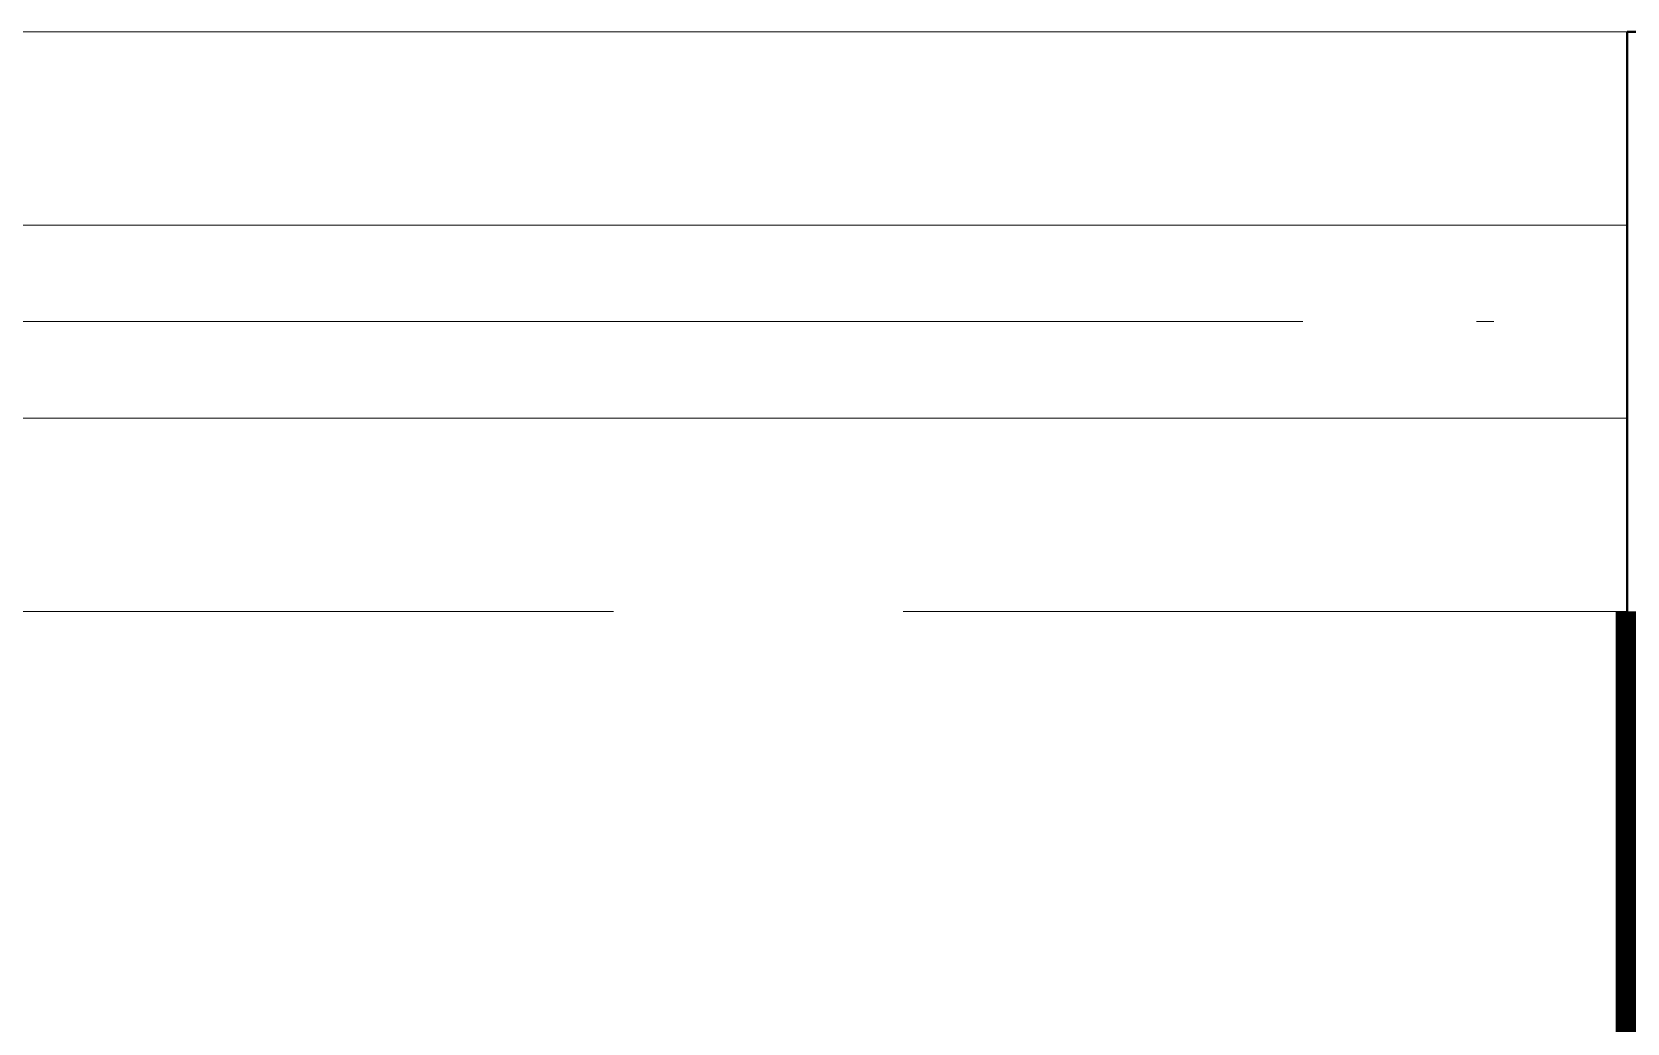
# Model space of a CAD drawing. Extents: x 27938 to 1042331, y -235042 to 1535213.
# Drawn here: x 690016 to 690567, y 596207 to 596549 of the extents above; entities that cross this region are included whole.
import ezdxf

# ---------------------------------------------------------------- set-up
doc = ezdxf.new("R2010")
doc.units = 0
doc.header["$LTSCALE"] = 1000
doc.header["$MEASUREMENT"] = 0
doc.linetypes.add('DASH', pattern=[0.35, 0.25, -0.1])
doc.linetypes.add('DOTE', pattern=[2.42, 2, -0.2, 0.02, -0.2])
doc.layers.add('$RECOVER_210609100354-0', color=7, linetype='Continuous')
for name, color, linetype, lineweight in [('DOTE', 19, 'DOTE', 9), ('WALL', 9, 'Continuous', 40), ('平面-栏杆', 135, 'Continuous', 15), ('平面-看线', 45, 'Continuous', 15)]:
    doc.layers.add(name, color=color, linetype=linetype, lineweight=lineweight)

# ---------------------------------------------------------------- blocks, each defined once
blk = doc.blocks.new('HFTHFFGHFH')
at = {"layer": 'DOTE', "linetype": 'DOTE', "ltscale": 0.3}
blk.add_line((534316.58, 596448.81), (587116.58, 596448.81), dxfattribs=at)

msp = doc.modelspace()

# ---------------------------------------------------------------- linework, layer by layer
at = {"layer": '$RECOVER_210609100354-0', "color": 8, "const_width": 8}
msp.add_lwpolyline([(690566.58, 596348.81), (690566.58, 596198.81), (690866.58, 596198.81), (690866.58, 596348.81)], dxfattribs=at)
at = {"layer": 'WALL', "color": 8}
for p in [(690666.58, 596548.81), (690566.58, 596348.81)]:
    msp.add_line(p, (690566.58, 596548.81), dxfattribs=at)
at = {"layer": '平面-栏杆', "color": 8}
for points in [[(690566.58, 596482.14), (686066.58, 596482.14)], [(690566.58, 596415.48), (686066.58, 596415.48)]]:
    msp.add_lwpolyline(points, dxfattribs=at)
at = {"layer": '平面-看线', "color": 8}
msp.add_lwpolyline([(690566.58, 596548.81), (686066.58, 596548.81)], dxfattribs=at)
at = {"layer": '平面-看线', "color": 8, "linetype": 'DASH'}
msp.add_lwpolyline([(690566.58, 596348.81), (686066.58, 596348.81)], dxfattribs=at)

# ---------------------------------------------------------------- block references
msp.add_blockref('HFTHFFGHFH', (146100, 0))

doc.saveas('drawing.dxf')
